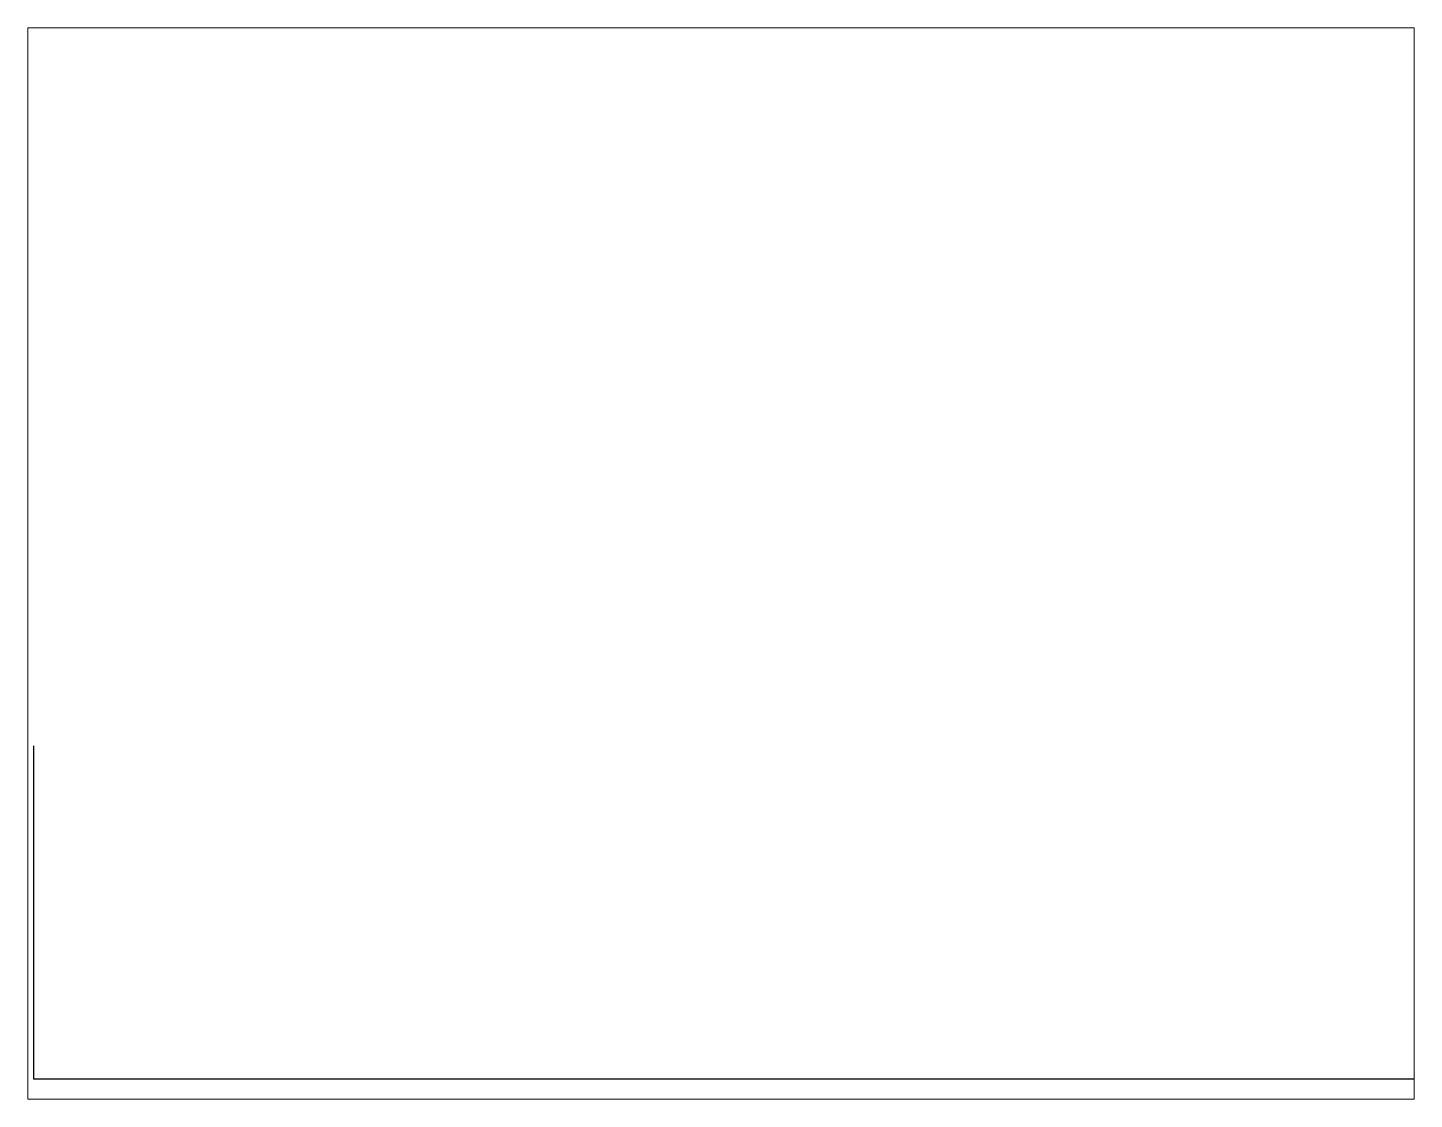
# Paper-space layout 'Layout3' of a CAD drawing. Header units: inches. Extents: x 1.1 to 9.9, y 0.85 to 7.65.
# The model-space entities are those that its viewports show. They can reach past a viewport. Long polylines and large blocks are cut down to what shows.
import ezdxf

# ---------------------------------------------------------------- set-up
doc = ezdxf.new("R2010")
doc.units = ezdxf.units.IN
doc.header["$MEASUREMENT"] = 0

msp = doc.modelspace()

# ---------------------------------------------------------------- linework, layer by layer
for p in [(0, 2.909), (16.81, 0)]:
    msp.add_line(p, (0, 0))

psp = doc.layouts.new('Layout3')

# ---------------------------------------------------------------- viewports
at = {"layer": '0'}
psp.add_viewport(center=(5.5, 4.25), size=(8.8, 6.8), view_center_point=(6, 4.5), view_height=9.348526, dxfattribs=at)

doc.saveas('drawing.dxf')
